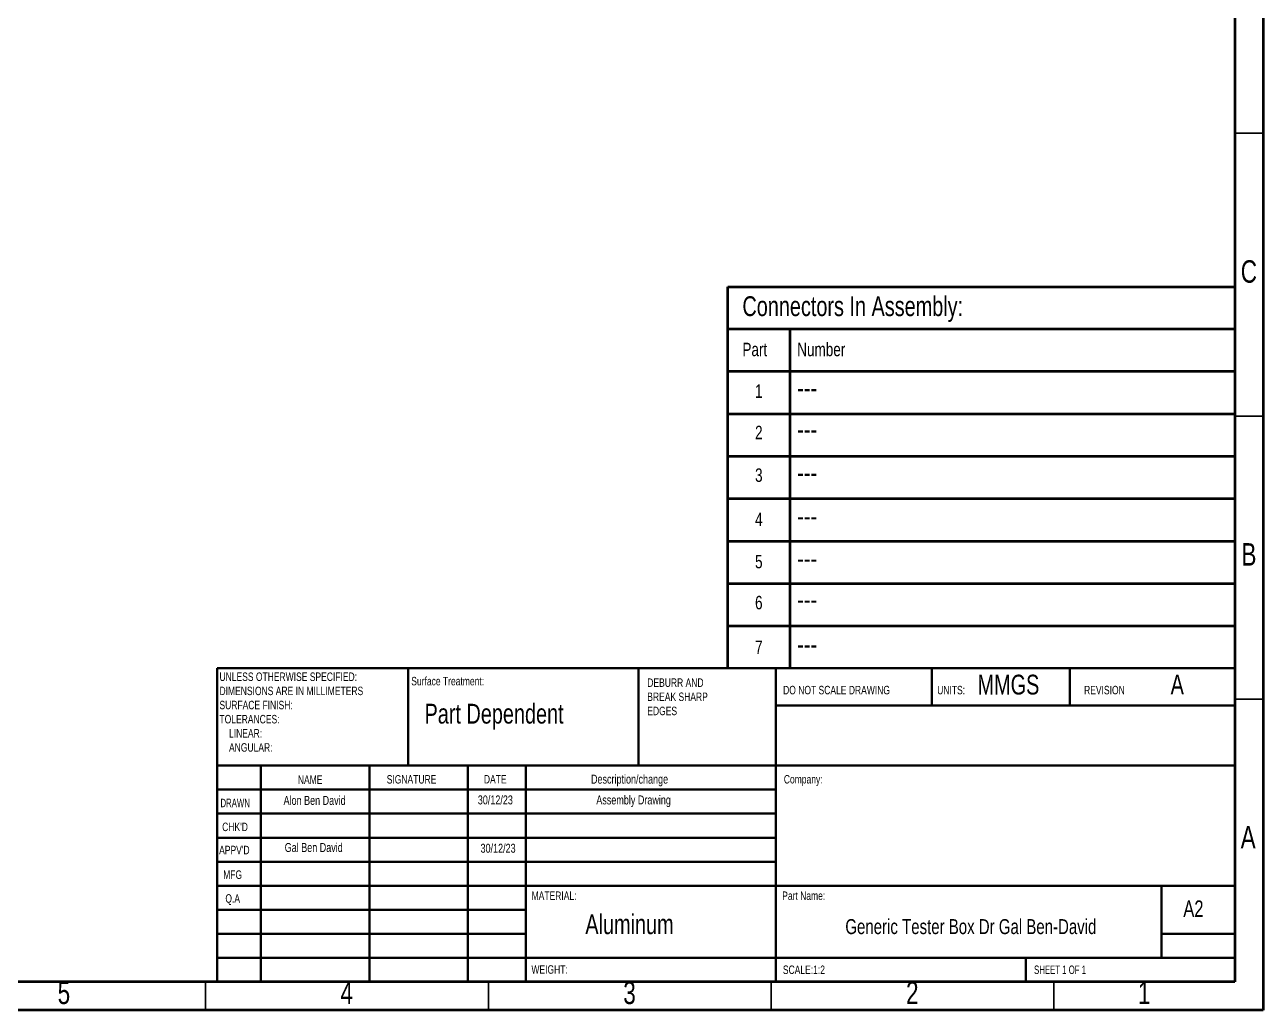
# Model space of a CAD drawing. Header units: millimetres. Extents: x 0 to 589, y 0 to 415.
# Drawn here: x 370 to 589, y 5 to 179.2 of the extents above; entities that cross this region are included whole.
import ezdxf

# ---------------------------------------------------------------- set-up
doc = ezdxf.new("R2010")
doc.units = ezdxf.units.MM
doc.layers.add('FORMAT', color=7, linetype='Continuous')
doc.styles.add('SLDTEXTSTYLE0', font='TXT', dxfattribs={"width": 0.686449})
doc.styles.add('SLDTEXTSTYLE1', font='TXT', dxfattribs={"width": 0.75})
doc.styles.add('SLDTEXTSTYLE2', font='TXT', dxfattribs={"width": 0.6875})

msp = doc.modelspace()

# ---------------------------------------------------------------- linework, layer by layer
at = {"color": 7, "linetype": 'Continuous', "lineweight": 70}
for p, q in [((589, 415), (589, 5)), ((584, 410), (584, 10)), ((494.3374, 125.436), (494.3374, 132.8493)), ((494.3374, 132.8493), (584, 132.8493)), ((494.3374, 65.436), (494.3374, 125.436)), ((494.3374, 125.436), (584, 125.436)), ((505.3233, 125.436), (505.3233, 65.436)), ((494.3374, 117.936), (584, 117.936)), ((494.3374, 110.436), (584, 110.436)), ((494.3374, 102.936), (584, 102.936)), ((494.3374, 95.436), (584, 95.436)), ((494.3374, 87.936), (584, 87.936)), ((494.3374, 80.436), (584, 80.436)), ((494.3374, 72.936), (584, 72.936)), ((584, 10), (20, 10)), ((589, 5), (15, 5))]:
    msp.add_line(p, q, dxfattribs=at)
at = {"color": 9, "linetype": 'Continuous', "lineweight": 35}
for p, q in [((584, 160), (589, 160)), ((584, 110), (589, 110)), ((584, 60), (589, 60)), ((402, 10), (402, 5)), ((452, 10), (452, 5)), ((502, 10), (502, 5)), ((552, 10), (552, 5))]:
    msp.add_line(p, q, dxfattribs=at)
at = {"color": 7, "linetype": 'Continuous', "lineweight": 50}
for p, q in [((404.0503, 65.436), (584, 65.436)), ((404.0503, 65.436), (404.0503, 10)), ((437.8, 48.25), (437.8, 65.436)), ((502.8, 65.436), (502.8, 10)), ((554.8, 58.875), (554.8, 65.25)), ((584, 58.875), (502.8, 58.875)), ((584, 48.25), (404, 48.25)), ((411.8, 48.25), (411.8, 10)), ((430.991, 48.25), (430.991, 10)), ((448.3989, 48.25), (448.3989, 10)), ((458.6, 10), (458.6, 48.25)), ((502.8, 44), (404, 44)), ((502.8, 39.75), (404, 39.75)), ((502.8, 35.5), (404, 35.5)), ((502.8, 31.25), (404, 31.25)), ((458.6, 27), (404, 27)), ((458.6, 27), (584, 27)), ((571, 14.25), (571, 27)), ((458.6, 22.7499), (404, 22.7499)), ((458.6, 18.5), (404, 18.5)), ((584, 18.5), (571, 18.5)), ((404, 14.25), (584, 14.25)), ((547, 10), (547, 14.25))]:
    msp.add_line(p, q, dxfattribs=at)
at = {"color": 9, "linetype": 'Continuous', "lineweight": 50}
for p, q in [((478.5237, 65.436), (478.5237, 48.25)), ((530.415, 58.875), (530.415, 65.436))]:
    msp.add_line(p, q, dxfattribs=at)

# ---------------------------------------------------------------- texts
at = {"color": 7, "linetype": 'Continuous', "lineweight": 0}
for s, insert, char_height, attachment_point, style in [('C', (586.4587, 137.5602), 3.9688, 2, 'SLDTEXTSTYLE1'), ('---', (506.6153, 116.7324), 3.5, 1, 'SLDTEXTSTYLE1'), ('---', (506.6153, 109.4201), 3.5, 1, 'SLDTEXTSTYLE1'), ('---', (506.6153, 101.7661), 3.5, 1, 'SLDTEXTSTYLE1'), ('---', (506.6153, 94.0862), 3.5, 1, 'SLDTEXTSTYLE1'), ('B', (586.4706, 87.5602), 3.9688, 2, 'SLDTEXTSTYLE1'), ('---', (506.6153, 86.606), 3.5, 1, 'SLDTEXTSTYLE1'), ('---', (506.6153, 79.3609), 3.5, 1, 'SLDTEXTSTYLE1'), ('---', (506.6153, 71.4549), 3.5, 1, 'SLDTEXTSTYLE1'), ('UNLESS OTHERWISE SPECIFIED:', (404.4646, 64.6955), 1.5, 1, 'SLDTEXTSTYLE1'), ('Surface Treatment:', (438.3713, 63.9193), 1.5, 1, 'SLDTEXTSTYLE1'), ('DEBURR AND', (480.1008, 63.6513), 1.5, 1, 'SLDTEXTSTYLE1'), ('DIMENSIONS ARE IN MILLIMETERS', (404.4646, 62.1955), 1.5, 1, 'SLDTEXTSTYLE1'), ('DO NOT SCALE DRAWING', (504.1142, 62.3349), 1.5, 1, 'SLDTEXTSTYLE1'), ('UNITS:', (531.3569, 62.3349), 1.5, 1, 'SLDTEXTSTYLE1'), ('REVISION', (557.3276, 62.3349), 1.5, 1, 'SLDTEXTSTYLE1'), ('SURFACE FINISH:', (404.4646, 59.6955), 1.5, 1, 'SLDTEXTSTYLE1'), ('BREAK SHARP', (480.1008, 61.1513), 1.5, 1, 'SLDTEXTSTYLE1'), ('TOLERANCES:', (404.4646, 57.1955), 1.5, 1, 'SLDTEXTSTYLE1'), ('EDGES', (480.1008, 58.6513), 1.5, 1, 'SLDTEXTSTYLE1'), ('LINEAR:', (406.1521, 54.6955), 1.5, 1, 'SLDTEXTSTYLE1'), ('ANGULAR:', (406.1521, 52.1955), 1.5, 1, 'SLDTEXTSTYLE1'), ('NAME', (418.3222, 46.5015), 1.5, 1, 'SLDTEXTSTYLE1'), ('SIGNATURE', (434.0336, 46.5618), 1.5, 1, 'SLDTEXTSTYLE1'), ('DATE', (451.2147, 46.5762), 1.5, 1, 'SLDTEXTSTYLE1'), ('Company:', (504.2413, 46.5762), 1.5, 1, 'SLDTEXTSTYLE1'), ('DRAWN', (404.6434, 42.3848), 1.5, 1, 'SLDTEXTSTYLE0'), ('Alon Ben David', (421.2813, 42.8799), 1.5875, 2, 'SLDTEXTSTYLE1'), ('30/12/23', (453.2391, 42.9655), 1.5875, 2, 'SLDTEXTSTYLE1'), ("CHK'D", (404.9392, 38.1619), 1.5, 1, 'SLDTEXTSTYLE1'), ('A', (586.3397, 37.5602), 3.9688, 2, 'SLDTEXTSTYLE1'), ("APPV'D", (404.4017, 34.0659), 1.5, 1, 'SLDTEXTSTYLE1'), ('Gal Ben David', (421.1282, 34.561), 1.5875, 2, 'SLDTEXTSTYLE1'), ('30/12/23', (453.7234, 34.4251), 1.5875, 2, 'SLDTEXTSTYLE1'), ('MFG', (405.124, 29.7158), 1.5, 1, 'SLDTEXTSTYLE1'), ('Q.A', (405.509, 25.5047), 1.5, 1, 'SLDTEXTSTYLE1'), ('MATERIAL:', (459.6459, 25.9861), 1.5, 1, 'SLDTEXTSTYLE1'), ('Part Name:', (503.953, 25.9861), 1.5, 1, 'SLDTEXTSTYLE1'), ('A2', (574.8712, 24.4064), 2.91042, 1, 'SLDTEXTSTYLE1'), ('Generic Tester Box Dr Gal Ben-David', (537.3107, 21.1009), 2.645833, 2, 'SLDTEXTSTYLE1'), ('WEIGHT:', (459.6178, 12.9493), 1.4986, 1, 'SLDTEXTSTYLE1'), ('SCALE:1:2', (504.074, 12.9001), 1.5, 1, 'SLDTEXTSTYLE1'), ('SHEET 1 OF 1', (548.4783, 12.9001), 1.5, 1, 'SLDTEXTSTYLE2'), ('5', (376.96, 10.0602), 3.9688, 2, 'SLDTEXTSTYLE1'), ('4', (426.96, 10.0602), 3.9688, 2, 'SLDTEXTSTYLE1'), ('3', (476.96, 10.0602), 3.9688, 2, 'SLDTEXTSTYLE1'), ('2', (526.96, 10.0602), 3.9688, 2, 'SLDTEXTSTYLE1'), ('1', (567.96, 10.0602), 3.9688, 2, 'SLDTEXTSTYLE1')]:
    msp.add_mtext(s, dxfattribs=dict(at, insert=insert, char_height=char_height, attachment_point=attachment_point, style=style))
at = {"color": 9, "linetype": 'Continuous', "lineweight": 0, "attachment_point": 1, "style": 'SLDTEXTSTYLE1'}
for s, insert, char_height in [('MMGS', (538.495, 64.304), 3.5), ('A', (572.6319, 64.3349), 3.5), ('Part Dependent', (440.7193, 59.1646), 3.5), ('Description/change', (470.1511, 46.6382), 1.5875), ('Assembly Drawing', (471.0889, 42.9655), 1.5875), ('Aluminum', (469.1486, 21.9553), 3.5)]:
    msp.add_mtext(s, dxfattribs=dict(at, insert=insert, char_height=char_height))
at = {"layer": 'FORMAT', "attachment_point": 1, "style": 'SLDTEXTSTYLE1'}
for s, insert, char_height in [('Connectors In Assembly:', (496.9204, 131.1927), 3.5), ('Part', (496.9204, 122.9842), 2.38125), ('Number', (506.6153, 122.9842), 2.38125), ('1', (499.1564, 115.6149), 2.3813), ('2', (499.1564, 108.3025), 2.3813), ('3', (499.1564, 100.7692), 2.3813), ('4', (499.1564, 92.9686), 2.3813), ('5', (499.1564, 85.4885), 2.3813), ('6', (499.1564, 78.2433), 2.3813), ('7', (499.1564, 70.3373), 2.3813)]:
    msp.add_mtext(s, dxfattribs=dict(at, insert=insert, char_height=char_height))

doc.saveas('drawing.dxf')
